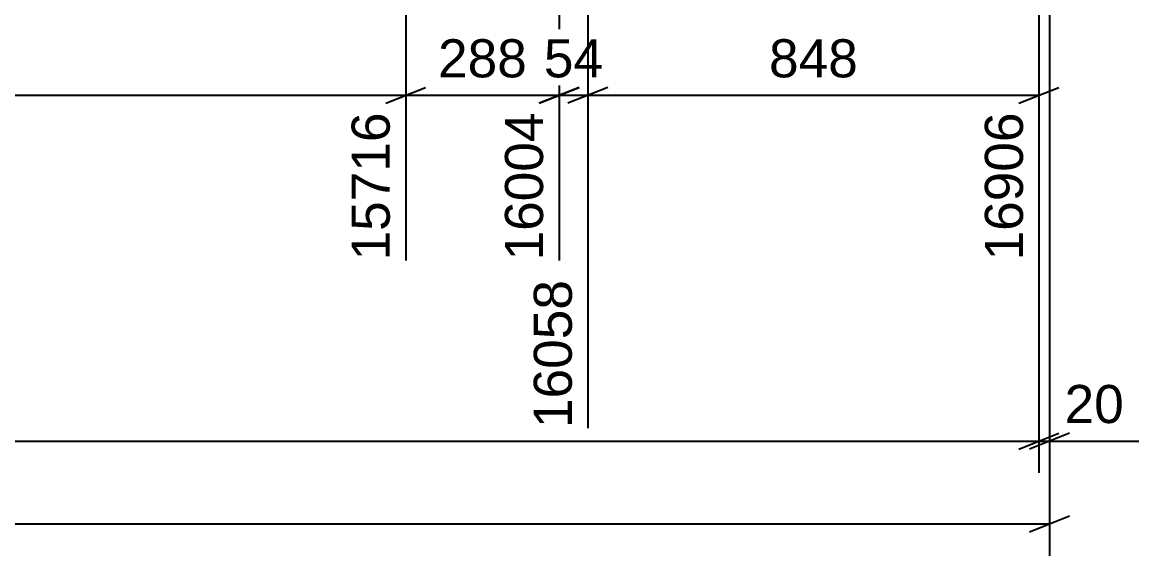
# Model space of a CAD drawing. Header units: millimetres. Extents: x -68 to 773, y -404 to 190.
# Drawn here: x 591.8 to 675.7, y 71.9 to 112 of the extents above; entities that cross this region are included whole.
import ezdxf

# ---------------------------------------------------------------- set-up
doc = ezdxf.new("R2010")
doc.units = ezdxf.units.MM
doc.styles.add('Arial', font='ARIAL.TTF', dxfattribs={"height": 0.2})

# ---------------------------------------------------------------- blocks, each defined once
blk = doc.blocks.new('StraightDimension-318892922-6744 - 5491')
at = {"color": 7, "linetype": 'Continuous'}
for p, q in [((668.169, 122.969), (668.169, 78.155)), ((666.669, 79.955), (669.669, 81.155)), ((-4.163, 80.555), (668.169, 80.555))]:
    blk.add_line(p, q, dxfattribs=at)
blk = doc.blocks.new('StraightDimension-318892922-6166 - 5491')
at = {"color": 7, "linetype": 'Continuous'}
for p, q in [((549.126, 123.148), (549.126, 81.528)), ((620.57, 121.586), (620.57, 94.128)), ((550.626, 107.146), (547.626, 105.946)), ((619.07, 105.946), (622.07, 107.146)), ((549.126, 106.546), (620.57, 106.546))]:
    blk.add_line(p, q, dxfattribs=at)
at = {"color": 0}
blk.add_wipeout([(589.895, 107.296), (589.895, 111.496), (579.801, 111.496), (579.801, 107.296)], dxfattribs=at)
at = {"color": 3, "style": 'Arial'}
blk.add_text('1786', height=2.8652, dxfattribs=at).set_placement((580.401, 107.896))
at = {"color": 0, "linetype": 'Continuous'}
blk.add_wipeout([(619.97, 105.846), (615.77, 105.846), (615.77, 93.527), (619.97, 93.528)], dxfattribs=at)
at = {"color": 3, "linetype": 'Continuous', "style": 'Arial'}
blk.add_text('15716', height=2.8652, rotation=90.00021, dxfattribs=at).set_placement((619.37, 94.128))
blk = doc.blocks.new('StraightDimension-318892922-6175 - 5491')
at = {"color": 7, "linetype": 'Continuous'}
for p, q in [((620.57, 121.586), (620.57, 94.128)), ((632.096, 121.586), (632.096, 94.128)), ((619.07, 105.946), (622.07, 107.146)), ((633.596, 107.146), (630.596, 105.946)), ((620.57, 106.546), (632.096, 106.546))]:
    blk.add_line(p, q, dxfattribs=at)
at = {"color": 0}
blk.add_wipeout([(630.268, 107.296), (630.268, 111.496), (622.398, 111.496), (622.398, 107.296)], dxfattribs=at)
at = {"color": 0, "linetype": 'Continuous'}
blk.add_wipeout([(631.496, 105.846), (627.296, 105.846), (627.296, 93.527), (631.496, 93.528)], dxfattribs=at)
at = {"color": 3, "style": 'Arial'}
blk.add_text('288', height=2.8652, dxfattribs=at).set_placement((622.998, 107.896))
at = {"color": 3, "linetype": 'Continuous', "style": 'Arial'}
blk.add_text('16004', height=2.8652, rotation=90.00021, dxfattribs=at).set_placement((630.896, 94.128))
blk = doc.blocks.new('StraightDimension-318892922-6184 - 5491')
at = {"color": 7, "linetype": 'Continuous'}
for p, q in [((634.26, 123.341), (634.26, 81.528)), ((632.096, 121.586), (632.096, 94.128)), ((630.596, 105.946), (633.596, 107.146)), ((635.76, 107.146), (632.76, 105.946)), ((632.096, 106.546), (634.26, 106.546))]:
    blk.add_line(p, q, dxfattribs=at)
at = {"color": 0, "linetype": 'Continuous'}
blk.add_wipeout([(633.66, 93.246), (629.46, 93.246), (629.46, 80.927), (633.66, 80.928)], dxfattribs=at)
at = {"color": 3, "linetype": 'Continuous', "style": 'Arial'}
blk.add_text('16058', height=2.8652, rotation=90.00021, dxfattribs=at).set_placement((633.06, 81.528))
at = {"color": 0}
blk.add_wipeout([(636.002, 107.296), (636.002, 111.496), (630.354, 111.496), (630.354, 107.296)], dxfattribs=at)
at = {"color": 3, "style": 'Arial'}
blk.add_text('54', height=2.8652, dxfattribs=at).set_placement((630.954, 107.896))
blk = doc.blocks.new('StraightDimension-318892922-6193 - 5491')
at = {"color": 7, "linetype": 'Continuous'}
for p, q in [((668.169, 128.605), (668.169, 94.128)), ((634.26, 123.341), (634.26, 81.528)), ((635.76, 107.146), (632.76, 105.946)), ((666.669, 105.946), (669.669, 107.146)), ((634.26, 106.546), (668.169, 106.546))]:
    blk.add_line(p, q, dxfattribs=at)
at = {"color": 0}
blk.add_wipeout([(655.15, 107.296), (655.15, 111.496), (647.279, 111.496), (647.279, 107.296)], dxfattribs=at)
at = {"color": 3, "style": 'Arial'}
blk.add_text('848', height=2.8652, dxfattribs=at).set_placement((647.879, 107.896))
at = {"color": 0, "linetype": 'Continuous'}
blk.add_wipeout([(667.569, 105.846), (663.369, 105.846), (663.369, 93.527), (667.569, 93.528)], dxfattribs=at)
at = {"color": 3, "linetype": 'Continuous', "style": 'Arial'}
blk.add_text('16906', height=2.8652, rotation=90.00021, dxfattribs=at).set_placement((666.969, 94.128))
blk = doc.blocks.new('StraightDimension-318892922-6295 - 5491')
at = {"color": 7, "linetype": 'Continuous'}
for p, q in [((668.969, 122.969), (668.969, 71.937)), ((667.469, 73.737), (670.469, 74.937)), ((-4.963, 74.337), (668.969, 74.337))]:
    blk.add_line(p, q, dxfattribs=at)
blk = doc.blocks.new('StraightDimension-318892922-6766 - 5491')
at = {"color": 7, "linetype": 'Continuous'}
for p, q in [((668.169, 122.969), (668.169, 78.155)), ((668.969, 122.969), (668.969, 78.155)), ((666.669, 79.955), (669.669, 81.155)), ((670.469, 81.155), (667.469, 79.955)), ((668.169, 80.555), (668.969, 80.555)), ((668.969, 80.555), (675.666, 80.555)), ((668.969, 80.555), (675.666, 80.555))]:
    blk.add_line(p, q, dxfattribs=at)
at = {"color": 0}
blk.add_wipeout([(675.141, 81.305), (675.141, 85.505), (669.494, 85.505), (669.494, 81.305)], dxfattribs=at)
at = {"color": 3, "style": 'Arial'}
blk.add_text('20', height=2.8652, dxfattribs=at).set_placement((670.094, 81.905))

msp = doc.modelspace()

# ---------------------------------------------------------------- block references
msp.add_blockref('StraightDimension-318892922-6744 - 5491', (0, 0))

# ---------------------------------------------------------------- next in the draw order: block references
msp.add_blockref('StraightDimension-318892922-6166 - 5491', (0, 0))

# ---------------------------------------------------------------- next in the draw order: block references
msp.add_blockref('StraightDimension-318892922-6175 - 5491', (0, 0))

# ---------------------------------------------------------------- next in the draw order: block references
msp.add_blockref('StraightDimension-318892922-6184 - 5491', (0, 0))

# ---------------------------------------------------------------- next in the draw order: block references
msp.add_blockref('StraightDimension-318892922-6193 - 5491', (0, 0))

# ---------------------------------------------------------------- next in the draw order: block references
msp.add_blockref('StraightDimension-318892922-6295 - 5491', (0, 0))

# ---------------------------------------------------------------- next in the draw order: block references
msp.add_blockref('StraightDimension-318892922-6766 - 5491', (0, 0))

doc.saveas('drawing.dxf')
